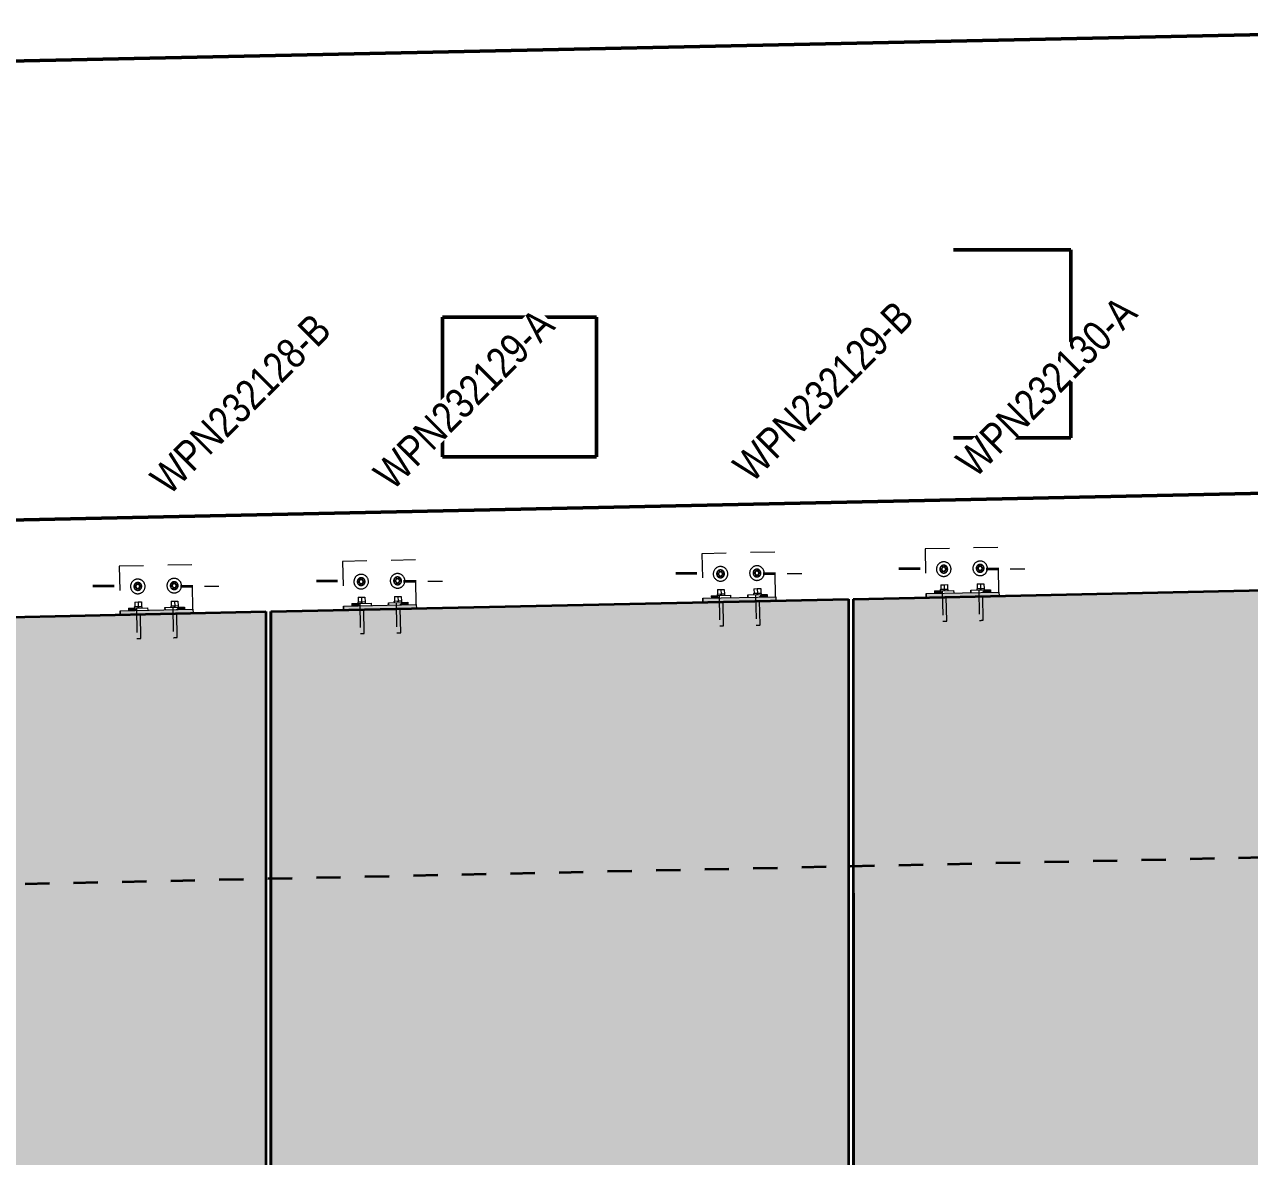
# Model space of a CAD drawing. Header units: metres. Extents: x -1146 to -1084, y 3 to 546.
# Drawn here: x -1096.64 to -1091.6, y 17.21 to 21.88 of the extents above; entities that cross this region are included whole.
import ezdxf

# ---------------------------------------------------------------- set-up
doc = ezdxf.new("R2010")
doc.units = ezdxf.units.M
doc.linetypes.add('JacobsDash', pattern=[0.0045, 0.003, -0.0015])
for name, color, linetype, lineweight in [('A-DETL', 7, 'Continuous', 13), ('A-GENM', 7, 'Continuous', 35), ('S-BEAM', 7, 'Continuous', 50), ('S-FNDN', 7, 'Continuous', 50), ('S-FNDN-HDLN', 7, 'JacobsDash', 18), ('S-FNDN-IDEN', 7, 'Continuous', 18), ('S-FSTN', 7, 'Continuous', 18)]:
    doc.layers.add(name, color=color, linetype=linetype, lineweight=lineweight)
doc.styles.add('Arial Narrow', font='ARIALN.TTF', dxfattribs={"height": 0.125})

# ---------------------------------------------------------------- blocks, each defined once
blk = doc.blocks.new('BR08_20_GEN_WPC_PrecastPanel_Wall__4point - BR08_20_GEN_WPC_PrecastPanel_Wall__4point-8403112-DRG-2873193 - ELEVATION - FASCIA PANEL AT ABUTMENT B')
at = {"layer": 'A-GENM', "true_color": 0xc0c0c0}
h = blk.add_hatch(color=9, dxfattribs=at)
h.paths.add_polyline_path([(-1126.2122, 19.5105), (-1126.212, 19.5105), (-1125.9881, 19.5153)])
h.paths.add_polyline_path([(-1124.4319, 19.5486), (-1124.4319, 19.5486), (-1124.3754, 19.5498)])
for points in [[(-1126.212, 14.7082), (-1123.8321, 14.7119), (-1123.832, 19.5615), (-1126.212, 19.5105), (-1126.212, 18.0756)], [(-1126.2121, 14.7082), (-1126.212, 14.7082), (-1126.2121, 18.0756)]]:
    blk.add_hatch(color=9, dxfattribs=at).paths.add_polyline_path(points)
at = {"layer": 'A-GENM'}
for p, q in [((-1126.212, 19.5105), (-1123.832, 19.5615)), ((-1123.832, 19.5615), (-1123.8321, 14.7119)), ((-1126.2122, 19.5105), (-1126.212, 19.5105)), ((-1126.2122, 19.5105), (-1126.2121, 14.7082)), ((-1126.212, 14.7082), (-1126.212, 19.5105)), ((-1126.2121, 14.7082), (-1126.212, 14.7082)), ((-1123.8321, 14.7119), (-1126.212, 14.7082))]:
    blk.add_line(p, q, dxfattribs=at)
blk = doc.blocks.new('BR08_20_GEN_WPC_PrecastPanel_Wall__4point - BR08_20_GEN_WPC_PrecastPanel_Wall__4point-8403138-DRG-2873193 - ELEVATION - FASCIA PANEL AT ABUTMENT B')
at = {"layer": 'A-GENM', "true_color": 0xc0c0c0}
for points in [[(-1126.2322, 14.7102), (-1126.2316, 19.5104), (-1128.6117, 19.4588), (-1128.6121, 14.7133)], [(-1128.6123, 14.7133), (-1128.6121, 14.7133), (-1128.612, 18.0756)]]:
    blk.add_hatch(color=9, dxfattribs=at).paths.add_polyline_path(points)
h = blk.add_hatch(color=9, dxfattribs=at)
h.paths.add_polyline_path([(-1128.6118, 19.4588), (-1128.6117, 19.4588), (-1128.4796, 19.4617)])
h.paths.add_polyline_path([(-1126.8315, 19.4974), (-1126.8315, 19.4974), (-1126.7793, 19.4985)])
at = {"layer": 'A-GENM'}
for p, q in [((-1128.6117, 19.4588), (-1126.2316, 19.5104)), ((-1126.2316, 19.5104), (-1126.2322, 14.7102)), ((-1128.6118, 19.4588), (-1128.6123, 14.7133)), ((-1128.6121, 14.7133), (-1128.6117, 19.4588)), ((-1128.6118, 19.4588), (-1128.6117, 19.4588)), ((-1128.6123, 14.7133), (-1128.6121, 14.7133)), ((-1126.2322, 14.7102), (-1128.6121, 14.7133))]:
    blk.add_line(p, q, dxfattribs=at)
blk = doc.blocks.new('BR08_20_GEN_WPC_PrecastPanel_Wall__4point - BR08_20_GEN_WPC_PrecastPanel_Wall__4point-8403113-DRG-2873193 - ELEVATION - FASCIA PANEL AT ABUTMENT B')
at = {"layer": 'A-GENM', "true_color": 0xc0c0c0}
h = blk.add_hatch(color=9, dxfattribs=at)
h.paths.add_polyline_path([(-1131.0121, 19.4074), (-1131.0119, 19.4074), (-1130.8249, 19.4114)])
h.paths.add_polyline_path([(-1129.2318, 19.4456), (-1129.2318, 19.4456), (-1129.1832, 19.4466)])
for points in [[(-1128.632, 14.7133), (-1128.632, 19.4585), (-1131.0119, 19.4074), (-1131.0119, 14.7238)], [(-1131.0121, 14.7238), (-1131.0119, 14.7238), (-1131.0121, 18.0756)]]:
    blk.add_hatch(color=9, dxfattribs=at).paths.add_polyline_path(points)
at = {"layer": 'A-GENM'}
for p, q in [((-1131.0119, 19.4074), (-1128.632, 19.4585)), ((-1128.632, 19.4585), (-1128.632, 14.7133)), ((-1131.0121, 19.4074), (-1131.0119, 19.4074)), ((-1131.0121, 19.4074), (-1131.0121, 14.7238)), ((-1131.0119, 14.7238), (-1131.0119, 19.4074)), ((-1131.0121, 14.7238), (-1131.0119, 14.7238)), ((-1128.632, 14.7133), (-1131.0119, 14.7238))]:
    blk.add_line(p, q, dxfattribs=at)
blk = doc.blocks.new('20_BR04_Wall_Panel_Bracket_Connection - 20_BR04_Wall_Panel_Bracket_Connection-V33-DRG-2873193 - ELEVATION - FASCIA PANEL AT ABUTMENT B')
at = {"layer": 'S-FSTN', "linetype": 'JacobsDash', "lineweight": 9, "true_color": 0xc0c0c0}
for points in [[(-1125.9121, 19.5169), (-1125.6121, 19.5233), (-1125.6125, 19.5393), (-1125.9124, 19.5329)], [(-1125.8774, 19.5336), (-1125.8401, 19.5344), (-1125.8448, 19.5375), (-1125.8504, 19.5421), (-1125.8519, 19.5442), (-1125.8777, 19.5436), (-1125.8776, 19.5393)], [(-1125.6845, 19.5378), (-1125.6475, 19.5386), (-1125.6477, 19.5486), (-1125.6734, 19.548), (-1125.6779, 19.5432), (-1125.6827, 19.5393)]]:
    blk.add_hatch(color=9, dxfattribs=at).paths.add_polyline_path(points)
at = {"layer": 'S-FSTN', "linetype": 'JacobsDash', "lineweight": 9}
for p, q in [((-1125.9165, 19.7168), (-1125.9166, 19.7168)), ((-1125.6166, 19.7233), (-1125.9165, 19.7168)), ((-1125.9165, 19.7168), (-1125.9126, 19.5329)), ((-1125.6127, 19.5393), (-1125.6166, 19.7233)), ((-1125.8398, 19.6416), (-1125.84, 19.6416)), ((-1125.8398, 19.6636), (-1125.8398, 19.6636)), ((-1125.6898, 19.6448), (-1125.69, 19.6448)), ((-1125.69, 19.6288), (-1125.6898, 19.6288)), ((-1125.6899, 19.6668), (-1125.6899, 19.6668)), ((-1125.8399, 19.6256), (-1125.8397, 19.6256)), ((-1125.8396, 19.6036), (-1125.8396, 19.6036)), ((-1125.6897, 19.6068), (-1125.6896, 19.6068)), ((-1125.9126, 19.5329), (-1125.9125, 19.5329)), ((-1125.9126, 19.5329), (-1125.9123, 19.5169)), ((-1125.9124, 19.5329), (-1125.9126, 19.5329)), ((-1125.8777, 19.5436), (-1125.8775, 19.5336)), ((-1125.8518, 19.5442), (-1125.7977, 19.5453)), ((-1125.7975, 19.5354), (-1125.7977, 19.5453)), ((-1125.7278, 19.5468), (-1125.7276, 19.5369)), ((-1125.7277, 19.5468), (-1125.6735, 19.548)), ((-1125.7275, 19.5369), (-1125.7277, 19.5468))]:
    blk.add_line(p, q, dxfattribs=at)
at = {"layer": 'S-FSTN', "lineweight": 9}
for p, q in [((-1125.9124, 19.5329), (-1125.6125, 19.5393)), ((-1125.9121, 19.5169), (-1125.9124, 19.5329)), ((-1125.8777, 19.5436), (-1125.8519, 19.5442)), ((-1125.8777, 19.5436), (-1125.8774, 19.5336)), ((-1125.6734, 19.548), (-1125.6477, 19.5486)), ((-1125.6477, 19.5486), (-1125.6475, 19.5386)), ((-1125.6125, 19.5393), (-1125.6121, 19.5233))]:
    blk.add_line(p, q, dxfattribs=at)
at = {"layer": 'S-FSTN', "linetype": 'JacobsDash', "lineweight": 9}
for centre, major_axis, start_param, end_param in [((-1125.8397, 19.6336), (0, 0.03), 0.021418, 3.163011), ((-1125.8397, 19.6336), (0, 0.009), 0.021418, 3.163011), ((-1125.8399, 19.6336), (0, 0.008), 0.266023, 2.908997), ((-1125.8398, 19.6336), (0, 0.008), 0.021418, 3.163011), ((-1125.8397, 19.6336), (0, 0.03), 3.163034, 6.304627), ((-1125.8397, 19.6336), (0, 0.009), 3.163011, 6.304604), ((-1125.8398, 19.6336), (0, 0.008), 3.163011, 6.304604), ((-1125.8399, 19.6336), (0, 0.008), 5.822057, 6.028567), ((-1125.8399, 19.6336), (0, 0.008), 3.811133, 4.085686), ((-1125.8399, 19.6336), (0, 0.008), 4.899382, 5.091831), ((-1125.8399, 19.6336), (0, 0.008), 4.377697, 4.566319), ((-1125.6898, 19.6368), (0, 0.03), 0.021418, 3.163011), ((-1125.6898, 19.6368), (0, 0.009), 0.021418, 3.163011), ((-1125.69, 19.6368), (0, 0.008), 0.266023, 2.908997), ((-1125.6898, 19.6368), (0, 0.008), 0.021418, 3.163011), ((-1125.6898, 19.6368), (0, 0.03), 3.163011, 6.304604), ((-1125.6898, 19.6368), (0, 0.009), 3.163011, 6.304604), ((-1125.6898, 19.6368), (0, 0.008), 3.163054, 6.304647), ((-1125.69, 19.6368), (0, 0.008), 5.822057, 6.028567), ((-1125.69, 19.6368), (0, 0.008), 3.435642, 3.638418), ((-1125.69, 19.6368), (0, 0.008), 5.376702, 5.661709), ((-1125.69, 19.6368), (0, 0.008), 4.099565, 4.320852), ((-1125.69, 19.6368), (0, 0.008), 4.644414, 4.823201), ((-1125.8399, 19.6336), (0, 0.008), 3.435642, 3.638418)]:
    blk.add_ellipse(centre, major_axis=major_axis, ratio=0.999999, start_param=start_param, end_param=end_param, dxfattribs=at)
blk = doc.blocks.new('Anchor Bolt -HAB - HAB H16 x 165-V34-DRG-2873193 - ELEVATION - FASCIA PANEL AT ABUTMENT B')
at = {"layer": 'S-FSTN', "linetype": 'JacobsDash', "lineweight": 9}
for p, q in [((-1125.704, 19.5524), (-1125.7039, 19.5474)), ((-1125.7023, 19.5724), (-1125.6883, 19.5727)), ((-1125.7023, 19.5724), (-1125.7018, 19.5524)), ((-1125.6878, 19.5527), (-1125.7018, 19.5524)), ((-1125.6957, 19.5475), (-1125.6931, 19.4224)), ((-1125.6883, 19.5727), (-1125.6743, 19.573)), ((-1125.6883, 19.5727), (-1125.6878, 19.5527)), ((-1125.6739, 19.553), (-1125.6878, 19.5527)), ((-1125.6771, 19.4228), (-1125.6797, 19.5479)), ((-1125.6743, 19.573), (-1125.6739, 19.553)), ((-1125.6716, 19.5481), (-1125.6717, 19.553))]:
    blk.add_line(p, q, dxfattribs=at)
for centre, major_axis, start_param, end_param in [((-1125.6879, 19.5527), (0.0162, 0.0003), 3.142613, 3.666212), ((-1125.6879, 19.5527), (0.0162, 0.0003), 4.50397, 4.71341), ((-1125.6879, 19.5527), (0.0162, 0.0003), 4.71341, 4.922849), ((-1125.6879, 19.5527), (0.0162, 0.0003), 5.760607, 6.283185), ((-1125.6851, 19.4226), (0.008, 0.00017), 3.142613, 6.283185)]:
    blk.add_ellipse(centre, major_axis=major_axis, ratio=0.000022, start_param=start_param, end_param=end_param, dxfattribs=at)
blk = doc.blocks.new('Anchor Bolt -HAB - HAB H16 x 85-V35-DRG-2873193 - ELEVATION - FASCIA PANEL AT ABUTMENT B')
at = {"layer": 'S-FSTN', "linetype": 'JacobsDash', "lineweight": 9}
for p, q in [((-1125.6901, 19.653), (-1125.7039, 19.6446)), ((-1125.7039, 19.6446), (-1125.7035, 19.6284)), ((-1125.6759, 19.6452), (-1125.6901, 19.653)), ((-1125.6898, 19.653), (-1125.6898, 19.653)), ((-1125.6894, 19.6207), (-1125.6756, 19.629)), ((-1125.6756, 19.629), (-1125.6759, 19.6452)), ((-1125.7035, 19.6284), (-1125.6894, 19.6207)), ((-1125.6897, 19.6207), (-1125.6897, 19.6207))]:
    blk.add_line(p, q, dxfattribs=at)
for start_param, end_param in [(1.068616, 1.592215), (1.592215, 2.115814), (0.027367, 1.068616), (0.790874, 0.806817), (0.525278, 0.545017), (0.283218, 0.297734), (5.266462, 6.29719), (3.172194, 4.201038), (6.030616, 6.042804), (5.781005, 5.798372), (5.519206, 5.529726), (4.733807, 5.246047), (4.221568, 4.733807), (2.115814, 3.158055), (2.377613, 2.393412), (2.639412, 2.659067), (2.88682, 2.901212), (3.424811, 3.436763), (3.669355, 3.68661), (3.938038, 3.948409)]:
    blk.add_ellipse((-1125.6898, 19.6368), major_axis=(0, 0.0162), ratio=0.999999, start_param=start_param, end_param=end_param, dxfattribs=at)
blk = doc.blocks.new('Anchor Bolt -HAB - HAB H16 x 85-V36-DRG-2873193 - ELEVATION - FASCIA PANEL AT ABUTMENT B')
at = {"layer": 'S-FSTN', "linetype": 'JacobsDash', "lineweight": 9}
for p, q in [((-1125.84, 19.6498), (-1125.8539, 19.6414)), ((-1125.8539, 19.6414), (-1125.8535, 19.6252)), ((-1125.8259, 19.642), (-1125.84, 19.6498)), ((-1125.8398, 19.6498), (-1125.8398, 19.6498)), ((-1125.8255, 19.6258), (-1125.8259, 19.642)), ((-1125.8535, 19.6252), (-1125.8394, 19.6175)), ((-1125.8397, 19.6175), (-1125.8397, 19.6175)), ((-1125.8394, 19.6175), (-1125.8255, 19.6258))]:
    blk.add_line(p, q, dxfattribs=at)
for start_param, end_param in [(1.073352, 1.592215), (1.592215, 2.111077), (0.027374, 1.068616), (0.790877, 0.806817), (0.525219, 0.545017), (0.283218, 0.297891), (5.266465, 6.297201), (6.030784, 6.042804), (5.781005, 5.798316), (5.519206, 5.529737), (4.733837, 5.24716), (4.22049, 4.733807), (2.115814, 3.158052), (2.377613, 2.393403), (2.639412, 2.659098), (2.88677, 2.901212), (3.172189, 4.201036), (3.424811, 3.436708), (3.669383, 3.68661), (3.938023, 3.948409)]:
    blk.add_ellipse((-1125.8397, 19.6336), major_axis=(0, 0.0162), ratio=0.999999, start_param=start_param, end_param=end_param, dxfattribs=at)
blk = doc.blocks.new('20_BR04_Wall_Panel_Bracket_Connection - 20_BR04_Wall_Panel_Bracket_Connection-V7-DRG-2873193 - ELEVATION - FASCIA PANEL AT ABUTMENT B')
at = {"layer": 'S-FSTN', "linetype": 'JacobsDash', "lineweight": 9, "true_color": 0xc0c0c0}
for points in [[(-1128.3117, 19.4653), (-1128.0118, 19.4718), (-1128.0122, 19.4878), (-1128.3121, 19.4813)], [(-1128.2771, 19.4821), (-1128.2403, 19.4829), (-1128.2451, 19.4862), (-1128.2504, 19.4906), (-1128.2518, 19.4926), (-1128.2773, 19.4921), (-1128.2772, 19.4878)], [(-1128.0838, 19.4863), (-1128.0472, 19.4871), (-1128.0474, 19.4971), (-1128.0728, 19.4965), (-1128.0776, 19.4913), (-1128.0819, 19.4878)]]:
    blk.add_hatch(color=9, dxfattribs=at).paths.add_polyline_path(points)
at = {"layer": 'S-FSTN', "linetype": 'JacobsDash', "lineweight": 9}
for p, q in [((-1128.0163, 19.6718), (-1128.3163, 19.6653)), ((-1128.3163, 19.6653), (-1128.3123, 19.4813)), ((-1128.3163, 19.6653), (-1128.3163, 19.6653)), ((-1128.0123, 19.4878), (-1128.0163, 19.6718)), ((-1128.2395, 19.5901), (-1128.2397, 19.5901)), ((-1128.2395, 19.6121), (-1128.2396, 19.6121)), ((-1128.0895, 19.5933), (-1128.0897, 19.5933)), ((-1128.0896, 19.6153), (-1128.0896, 19.6153)), ((-1128.2396, 19.5741), (-1128.2394, 19.5741)), ((-1128.2393, 19.5521), (-1128.2393, 19.5521)), ((-1128.0897, 19.5773), (-1128.0895, 19.5773)), ((-1128.0893, 19.5553), (-1128.0893, 19.5553)), ((-1128.3123, 19.4813), (-1128.3121, 19.4813)), ((-1128.3123, 19.4813), (-1128.3119, 19.4653)), ((-1128.3121, 19.4813), (-1128.3123, 19.4813)), ((-1128.2774, 19.4921), (-1128.2772, 19.4821)), ((-1128.2518, 19.4926), (-1128.1974, 19.4938)), ((-1128.1971, 19.4838), (-1128.1974, 19.4938)), ((-1128.1275, 19.4953), (-1128.1272, 19.4853)), ((-1128.1274, 19.4953), (-1128.0729, 19.4965)), ((-1128.1272, 19.4853), (-1128.1274, 19.4953))]:
    blk.add_line(p, q, dxfattribs=at)
at = {"layer": 'S-FSTN', "lineweight": 9}
for p, q in [((-1128.3121, 19.4813), (-1128.0122, 19.4878)), ((-1128.3117, 19.4653), (-1128.3121, 19.4813)), ((-1128.2773, 19.4921), (-1128.2518, 19.4926)), ((-1128.2773, 19.4921), (-1128.2771, 19.4821)), ((-1128.0728, 19.4965), (-1128.0474, 19.4971)), ((-1128.0474, 19.4971), (-1128.0472, 19.4871)), ((-1128.0122, 19.4878), (-1128.0118, 19.4718))]:
    blk.add_line(p, q, dxfattribs=at)
at = {"layer": 'S-FSTN', "linetype": 'JacobsDash', "lineweight": 9}
for centre, major_axis, start_param, end_param in [((-1128.2394, 19.5821), (0, 0.03), 0.021752, 3.163345), ((-1128.2394, 19.5821), (0, 0.009), 0.021745, 3.163337), ((-1128.2396, 19.5821), (0, 0.008), 0.80705, 2.909223), ((-1128.2395, 19.5821), (0, 0.008), 0.021781, 3.163374), ((-1128.2396, 19.5821), (0, 0.008), 0.26624, 0.75285), ((-1128.2394, 19.5821), (0, 0.03), 3.163345, 6.304937), ((-1128.2394, 19.5821), (0, 0.009), 3.163338, 6.30493), ((-1128.2395, 19.5821), (0, 0.008), 3.163319, 6.304911), ((-1128.2396, 19.5821), (0, 0.008), 5.822261, 6.028779), ((-1128.2396, 19.5821), (0, 0.008), 4.899693, 5.091988), ((-1128.2396, 19.5821), (0, 0.008), 4.378037, 4.566447), ((-1128.0895, 19.5853), (0, 0.03), 0.021752, 3.163345), ((-1128.0895, 19.5853), (0, 0.009), 0.021745, 3.163338), ((-1128.0895, 19.5853), (0, 0.008), 0.021754, 3.163346), ((-1128.0897, 19.5853), (0, 0.008), 0.26624, 2.909223), ((-1128.0895, 19.5853), (0, 0.03), 3.163337, 6.30493), ((-1128.0895, 19.5853), (0, 0.009), 3.163337, 6.30493), ((-1128.0895, 19.5853), (0, 0.008), 3.163319, 6.304912), ((-1128.0897, 19.5853), (0, 0.008), 5.822261, 6.028779), ((-1128.0897, 19.5853), (0, 0.008), 3.435841, 3.638573), ((-1128.0897, 19.5853), (0, 0.008), 5.376963, 5.661915), ((-1128.0897, 19.5853), (0, 0.008), 4.09991, 4.320975), ((-1128.0897, 19.5853), (0, 0.008), 4.644855, 4.823451), ((-1128.2396, 19.5821), (0, 0.008), 3.435841, 3.638573), ((-1128.2396, 19.5821), (0, 0.008), 3.811474, 4.085812)]:
    blk.add_ellipse(centre, major_axis=major_axis, ratio=0.999999, start_param=start_param, end_param=end_param, dxfattribs=at)
blk = doc.blocks.new('20_BR04_Wall_Panel_Bracket_Connection - 20_BR04_Wall_Panel_Bracket_Connection-V8-DRG-2873193 - ELEVATION - FASCIA PANEL AT ABUTMENT B')
at = {"layer": 'S-FSTN', "linetype": 'JacobsDash', "lineweight": 9, "true_color": 0xc0c0c0}
for points in [[(-1126.6036, 19.5183), (-1126.5669, 19.5191), (-1126.5671, 19.5291), (-1126.5926, 19.5286), (-1126.5974, 19.5234), (-1126.6034, 19.5185)], [(-1126.8315, 19.4974), (-1126.5315, 19.5039), (-1126.5319, 19.5199), (-1126.8318, 19.5134), (-1126.8318, 19.5104)], [(-1126.7969, 19.5141), (-1126.7606, 19.5153), (-1126.7642, 19.5178), (-1126.7702, 19.5227), (-1126.7716, 19.5247), (-1126.7971, 19.5241), (-1126.7969, 19.5153)]]:
    blk.add_hatch(color=9, dxfattribs=at).paths.add_polyline_path(points)
at = {"layer": 'S-FSTN', "linetype": 'JacobsDash', "lineweight": 9}
for p, q in [((-1126.5361, 19.7038), (-1126.836, 19.6973)), ((-1126.836, 19.6973), (-1126.832, 19.5134)), ((-1126.836, 19.6973), (-1126.836, 19.6973)), ((-1126.5321, 19.5199), (-1126.5361, 19.7038)), ((-1126.7593, 19.6441), (-1126.7593, 19.6441)), ((-1126.6093, 19.6474), (-1126.6093, 19.6474)), ((-1126.7592, 19.6221), (-1126.7594, 19.6221)), ((-1126.7594, 19.6061), (-1126.7592, 19.6061)), ((-1126.7591, 19.5841), (-1126.759, 19.5841)), ((-1126.6093, 19.6254), (-1126.6095, 19.6254)), ((-1126.6094, 19.6094), (-1126.6092, 19.6094)), ((-1126.6091, 19.5874), (-1126.6091, 19.5874)), ((-1126.6471, 19.5274), (-1126.5926, 19.5286)), ((-1126.832, 19.5134), (-1126.8319, 19.5134)), ((-1126.832, 19.5134), (-1126.8317, 19.4974)), ((-1126.8318, 19.5134), (-1126.832, 19.5134)), ((-1126.7972, 19.5241), (-1126.7969, 19.5141)), ((-1126.7716, 19.5247), (-1126.7171, 19.5259)), ((-1126.7169, 19.5159), (-1126.7171, 19.5259)), ((-1126.6472, 19.5274), (-1126.647, 19.5174)), ((-1126.6469, 19.5174), (-1126.6471, 19.5274))]:
    blk.add_line(p, q, dxfattribs=at)
at = {"layer": 'S-FSTN', "lineweight": 9}
for p, q in [((-1126.5926, 19.5286), (-1126.5671, 19.5291)), ((-1126.5671, 19.5291), (-1126.5669, 19.5191)), ((-1126.8318, 19.5134), (-1126.5319, 19.5199)), ((-1126.8315, 19.4974), (-1126.8318, 19.5134)), ((-1126.7971, 19.5241), (-1126.7716, 19.5247)), ((-1126.7971, 19.5241), (-1126.7969, 19.5141)), ((-1126.5319, 19.5199), (-1126.5315, 19.5039))]:
    blk.add_line(p, q, dxfattribs=at)
at = {"layer": 'S-FSTN', "linetype": 'JacobsDash', "lineweight": 9}
for centre, major_axis, start_param, end_param in [((-1126.7592, 19.6141), (0, 0.03), 0.021752, 3.163344), ((-1126.7592, 19.6141), (0, 0.03), 3.163337, 6.30493), ((-1126.6092, 19.6174), (0, 0.03), 0.021752, 3.163345), ((-1126.6092, 19.6174), (0, 0.03), 3.163344, 6.304937), ((-1126.7592, 19.6141), (0, 0.009), 0.021744, 3.163337), ((-1126.7594, 19.6141), (0, 0.008), 0.26624, 2.909223), ((-1126.7592, 19.6141), (0, 0.008), 0.021754, 3.163347), ((-1126.7592, 19.6141), (0, 0.009), 3.163338, 6.30493), ((-1126.7592, 19.6141), (0, 0.008), 3.163346, 6.304939), ((-1126.7594, 19.6141), (0, 0.008), 5.822261, 6.028779), ((-1126.7594, 19.6141), (0, 0.008), 3.435841, 3.638573), ((-1126.7594, 19.6141), (0, 0.008), 3.811474, 4.085812), ((-1126.7594, 19.6141), (0, 0.008), 4.899693, 5.091988), ((-1126.7594, 19.6141), (0, 0.008), 4.378037, 4.566447), ((-1126.6092, 19.6174), (0, 0.009), 0.02177, 3.163362), ((-1126.6094, 19.6174), (0, 0.008), 0.26624, 2.909223), ((-1126.6092, 19.6174), (0, 0.008), 0.021754, 3.163347), ((-1126.6092, 19.6174), (0, 0.009), 3.163337, 6.30493), ((-1126.6092, 19.6174), (0, 0.008), 3.163346, 6.304938), ((-1126.6094, 19.6174), (0, 0.008), 5.822261, 6.028779), ((-1126.6094, 19.6174), (0, 0.008), 3.435841, 3.638573), ((-1126.6094, 19.6174), (0, 0.008), 5.418669, 5.661915), ((-1126.6094, 19.6174), (0, 0.008), 4.09991, 4.320975), ((-1126.6094, 19.6174), (0, 0.008), 4.644853, 4.823449)]:
    blk.add_ellipse(centre, major_axis=major_axis, ratio=0.999999, start_param=start_param, end_param=end_param, dxfattribs=at)
blk = doc.blocks.new('Anchor Bolt -HAB - HAB H16 x 165-V37-DRG-2873193 - ELEVATION - FASCIA PANEL AT ABUTMENT B')
at = {"layer": 'S-FSTN', "linetype": 'JacobsDash', "lineweight": 9}
for p, q in [((-1128.1037, 19.5009), (-1128.1036, 19.4959)), ((-1128.1019, 19.5209), (-1128.0879, 19.5212)), ((-1128.1019, 19.5209), (-1128.1015, 19.5009)), ((-1128.0875, 19.5012), (-1128.1015, 19.5009)), ((-1128.0954, 19.496), (-1128.0927, 19.3709)), ((-1128.0879, 19.5212), (-1128.074, 19.5215)), ((-1128.0879, 19.5212), (-1128.0875, 19.5012)), ((-1128.0735, 19.5015), (-1128.0875, 19.5012)), ((-1128.0767, 19.3713), (-1128.0794, 19.4964)), ((-1128.074, 19.5215), (-1128.0735, 19.5015)), ((-1128.0713, 19.4966), (-1128.0714, 19.5016))]:
    blk.add_line(p, q, dxfattribs=at)
for centre, major_axis, start_param, end_param in [((-1128.0875, 19.5012), (0.0162, 0.0003), 3.142614, 3.666213), ((-1128.0875, 19.5012), (0.0162, 0.0003), 4.503971, 4.71341), ((-1128.0875, 19.5012), (0.0162, 0.0003), 4.71341, 4.92285), ((-1128.0875, 19.5012), (0.0162, 0.0003), 5.760608, 6.283186), ((-1128.0847, 19.3711), (0.008, 0.00017), 3.142614, 6.283186)]:
    blk.add_ellipse(centre, major_axis=major_axis, ratio=0.000022, start_param=start_param, end_param=end_param, dxfattribs=at)
blk = doc.blocks.new('Anchor Bolt -HAB - HAB H16 x 85-V38-DRG-2873193 - ELEVATION - FASCIA PANEL AT ABUTMENT B')
at = {"layer": 'S-FSTN', "linetype": 'JacobsDash', "lineweight": 9}
for p, q in [((-1128.0898, 19.6015), (-1128.1036, 19.5931)), ((-1128.1036, 19.5931), (-1128.1032, 19.5769)), ((-1128.0756, 19.5937), (-1128.0898, 19.6015)), ((-1128.0895, 19.6015), (-1128.0895, 19.6015)), ((-1128.0753, 19.5775), (-1128.0756, 19.5937)), ((-1128.1032, 19.5769), (-1128.0891, 19.5692)), ((-1128.0894, 19.5692), (-1128.0894, 19.5692)), ((-1128.0891, 19.5692), (-1128.0753, 19.5775))]:
    blk.add_line(p, q, dxfattribs=at)
for start_param, end_param in [(1.06885, 1.592449), (1.592546, 2.116145), (0.02769, 1.06894), (0.791105, 0.80705), (0.525511, 0.545251), (0.283452, 0.29797), (5.266695, 6.297423), (6.03085, 6.043038), (5.781239, 5.798606), (5.519439, 5.529959), (4.734139, 5.246377), (4.221804, 4.734041), (2.116047, 3.158289), (2.377847, 2.393646), (2.639646, 2.659301), (2.887054, 2.901446), (3.172523, 4.201365), (3.425044, 3.436995), (3.66959, 3.686844), (3.938274, 3.948643)]:
    blk.add_ellipse((-1128.0895, 19.5853), major_axis=(0, 0.0162), ratio=0.999999, start_param=start_param, end_param=end_param, dxfattribs=at)
blk = doc.blocks.new('Anchor Bolt -HAB - HAB H16 x 85-V39-DRG-2873193 - ELEVATION - FASCIA PANEL AT ABUTMENT B')
at = {"layer": 'S-FSTN', "linetype": 'JacobsDash', "lineweight": 9}
for p, q in [((-1128.2397, 19.5982), (-1128.2536, 19.5898)), ((-1128.2536, 19.5898), (-1128.2532, 19.5737)), ((-1128.2256, 19.5904), (-1128.2397, 19.5982)), ((-1128.2395, 19.5982), (-1128.2395, 19.5982)), ((-1128.2252, 19.5743), (-1128.2256, 19.5904)), ((-1128.2532, 19.5737), (-1128.239, 19.5659)), ((-1128.2394, 19.5659), (-1128.2394, 19.5659)), ((-1128.239, 19.5659), (-1128.2252, 19.5743))]:
    blk.add_line(p, q, dxfattribs=at)
for start_param, end_param in [(1.073584, 1.592449), (1.59256, 2.111425), (0.027693, 1.068937), (0.791108, 0.80705), (0.525451, 0.545251), (0.283452, 0.298127), (5.266698, 6.297435), (6.031017, 6.043038), (5.781239, 5.79855), (5.519439, 5.52997), (4.734125, 5.247447), (4.220726, 4.734041), (2.116047, 3.158285), (2.377847, 2.393638), (2.639646, 2.659331), (2.887005, 2.901446), (3.172528, 4.201371), (3.425044, 3.43694), (3.669618, 3.686844), (3.938259, 3.948643)]:
    blk.add_ellipse((-1128.2394, 19.5821), major_axis=(0, 0.0162), ratio=0.999999, start_param=start_param, end_param=end_param, dxfattribs=at)
blk = doc.blocks.new('20_BR04_Wall_Panel_Bracket_Connection - 20_BR04_Wall_Panel_Bracket_Connection-V10-DRG-2873193 - ELEVATION - FASCIA PANEL AT ABUTMENT B')
at = {"layer": 'S-FSTN', "linetype": 'JacobsDash', "lineweight": 9, "true_color": 0xc0c0c0}
for points in [[(-1129.0043, 19.4665), (-1128.9673, 19.4673), (-1128.9675, 19.4773), (-1128.9932, 19.4767), (-1128.9977, 19.4719), (-1129.0024, 19.468)], [(-1129.2318, 19.4456), (-1128.9319, 19.452), (-1128.9323, 19.468), (-1129.2322, 19.4616), (-1129.2321, 19.4585)], [(-1129.1972, 19.4623), (-1129.1599, 19.4631), (-1129.1646, 19.4662), (-1129.1702, 19.4708), (-1129.1716, 19.4729), (-1129.1974, 19.4723), (-1129.1973, 19.468)]]:
    blk.add_hatch(color=9, dxfattribs=at).paths.add_polyline_path(points)
at = {"layer": 'S-FSTN', "linetype": 'JacobsDash', "lineweight": 9}
for p, q in [((-1128.9364, 19.652), (-1129.2363, 19.6455)), ((-1129.2363, 19.6455), (-1129.2324, 19.4616)), ((-1129.2363, 19.6455), (-1129.2363, 19.6455)), ((-1128.9324, 19.468), (-1128.9364, 19.652)), ((-1129.1596, 19.5923), (-1129.1596, 19.5923)), ((-1129.0097, 19.5955), (-1129.0097, 19.5955)), ((-1129.1596, 19.5703), (-1129.1598, 19.5703)), ((-1129.1597, 19.5543), (-1129.1595, 19.5543)), ((-1129.1594, 19.5323), (-1129.1594, 19.5323)), ((-1129.0096, 19.5735), (-1129.0098, 19.5735)), ((-1129.0097, 19.5575), (-1129.0096, 19.5575)), ((-1129.0094, 19.5355), (-1129.0094, 19.5355)), ((-1129.2324, 19.4616), (-1129.2322, 19.4616)), ((-1129.2324, 19.4616), (-1129.232, 19.4456)), ((-1129.2322, 19.4616), (-1129.2324, 19.4616)), ((-1129.1975, 19.4723), (-1129.1973, 19.4623)), ((-1129.1716, 19.4729), (-1129.1175, 19.4741)), ((-1129.1172, 19.4641), (-1129.1175, 19.4741)), ((-1129.0476, 19.4756), (-1129.0473, 19.4656)), ((-1129.0475, 19.4756), (-1128.9933, 19.4767)), ((-1129.0473, 19.4656), (-1129.0475, 19.4756))]:
    blk.add_line(p, q, dxfattribs=at)
at = {"layer": 'S-FSTN', "lineweight": 9}
for p, q in [((-1128.9932, 19.4767), (-1128.9675, 19.4773)), ((-1128.9675, 19.4773), (-1128.9673, 19.4673)), ((-1129.2322, 19.4616), (-1128.9323, 19.468)), ((-1129.2318, 19.4456), (-1129.2322, 19.4616)), ((-1129.1974, 19.4723), (-1129.1716, 19.4729)), ((-1129.1974, 19.4723), (-1129.1972, 19.4623)), ((-1128.9323, 19.468), (-1128.9319, 19.452))]:
    blk.add_line(p, q, dxfattribs=at)
at = {"layer": 'S-FSTN', "linetype": 'JacobsDash', "lineweight": 9}
for centre, major_axis, start_param, end_param in [((-1129.1595, 19.5623), (0, 0.03), 0.02147, 3.163063), ((-1129.1595, 19.5623), (0, 0.03), 3.163063, 6.304656), ((-1129.0095, 19.5655), (0, 0.03), 0.02147, 3.163063), ((-1129.0095, 19.5655), (0, 0.03), 3.163063, 6.304656), ((-1129.1595, 19.5623), (0, 0.009), 0.02147, 3.163063), ((-1129.1597, 19.5623), (0, 0.008), 0.266075, 2.909045), ((-1129.1596, 19.5623), (0, 0.008), 0.02147, 3.163063), ((-1129.1595, 19.5623), (0, 0.009), 3.163063, 6.304656), ((-1129.1596, 19.5623), (0, 0.008), 3.16309, 6.304683), ((-1129.1597, 19.5623), (0, 0.008), 5.8221, 6.028614), ((-1129.1597, 19.5623), (0, 0.008), 3.435689, 3.638461), ((-1129.1597, 19.5623), (0, 0.008), 3.811191, 4.085731), ((-1129.1597, 19.5623), (0, 0.008), 4.899432, 5.091886), ((-1129.1597, 19.5623), (0, 0.008), 4.377751, 4.566369), ((-1129.0095, 19.5655), (0, 0.009), 0.02147, 3.163063), ((-1129.0096, 19.5655), (0, 0.008), 0.021498, 3.163091), ((-1129.0098, 19.5655), (0, 0.008), 0.266075, 2.909045), ((-1129.0096, 19.5655), (0, 0.008), 3.163063, 6.304656), ((-1129.0095, 19.5655), (0, 0.009), 3.163063, 6.304656), ((-1129.0098, 19.5655), (0, 0.008), 5.8221, 6.028614), ((-1129.0098, 19.5655), (0, 0.008), 3.435689, 3.638461), ((-1129.0098, 19.5655), (0, 0.008), 5.376748, 5.661767), ((-1129.0098, 19.5655), (0, 0.008), 4.099622, 4.320899), ((-1129.0098, 19.5655), (0, 0.008), 4.644466, 4.823253)]:
    blk.add_ellipse(centre, major_axis=major_axis, ratio=0.999999, start_param=start_param, end_param=end_param, dxfattribs=at)
blk = doc.blocks.new('Anchor Bolt -HAB - HAB H16 x 165-V43-DRG-2873193 - ELEVATION - FASCIA PANEL AT ABUTMENT B')
at = {"layer": 'S-FSTN', "linetype": 'JacobsDash', "lineweight": 9}
for p, q in [((-1129.0238, 19.4811), (-1129.0237, 19.4761)), ((-1129.022, 19.5011), (-1129.008, 19.5014)), ((-1129.022, 19.5011), (-1129.0216, 19.4811)), ((-1129.0076, 19.4814), (-1129.0216, 19.4811)), ((-1129.008, 19.5014), (-1128.9941, 19.5017)), ((-1129.008, 19.5014), (-1129.0076, 19.4814)), ((-1128.9936, 19.4817), (-1129.0042, 19.4815)), ((-1128.9941, 19.5017), (-1128.9936, 19.4817)), ((-1128.9914, 19.4768), (-1128.9915, 19.4818)), ((-1129.0155, 19.4762), (-1129.0128, 19.3512)), ((-1128.9968, 19.3515), (-1128.9995, 19.4766))]:
    blk.add_line(p, q, dxfattribs=at)
for centre, major_axis, start_param, end_param in [((-1129.0076, 19.4814), (0.0162, 0.0003), 3.142613, 3.666212), ((-1129.0076, 19.4814), (0.0162, 0.0003), 4.50397, 4.71341), ((-1129.0076, 19.4814), (0.0162, 0.0003), 4.71341, 4.922849), ((-1129.0076, 19.4814), (0.0162, 0.0003), 5.760607, 6.283185), ((-1129.0048, 19.3513), (0.008, 0.00017), 3.142613, 6.283185)]:
    blk.add_ellipse(centre, major_axis=major_axis, ratio=0.000022, start_param=start_param, end_param=end_param, dxfattribs=at)
blk = doc.blocks.new('Anchor Bolt -HAB - HAB H16 x 165-V40-DRG-2873193 - ELEVATION - FASCIA PANEL AT ABUTMENT B')
at = {"layer": 'S-FSTN', "linetype": 'JacobsDash', "lineweight": 9}
for p, q in [((-1130.504, 19.4493), (-1130.5038, 19.4443)), ((-1130.5022, 19.4693), (-1130.4882, 19.4696)), ((-1130.5022, 19.4693), (-1130.5018, 19.4493)), ((-1130.4878, 19.4496), (-1130.5018, 19.4493)), ((-1130.4957, 19.4445), (-1130.493, 19.3194)), ((-1130.4882, 19.4696), (-1130.4742, 19.4699)), ((-1130.4882, 19.4696), (-1130.4878, 19.4496)), ((-1130.4738, 19.4499), (-1130.4878, 19.4496)), ((-1130.477, 19.3197), (-1130.4797, 19.4448)), ((-1130.4742, 19.4699), (-1130.4738, 19.4499)), ((-1130.4715, 19.445), (-1130.4717, 19.45))]:
    blk.add_line(p, q, dxfattribs=at)
for centre, major_axis, start_param, end_param in [((-1130.4878, 19.4496), (0.0162, 0.0003), 3.142613, 3.666212), ((-1130.4878, 19.4496), (0.0162, 0.0003), 4.50397, 4.71341), ((-1130.4878, 19.4496), (0.0162, 0.0003), 4.71341, 4.922849), ((-1130.4878, 19.4496), (0.0162, 0.0003), 5.760607, 6.283185), ((-1130.485, 19.3195), (0.008, 0.00017), 3.142613, 6.283185)]:
    blk.add_ellipse(centre, major_axis=major_axis, ratio=0.000022, start_param=start_param, end_param=end_param, dxfattribs=at)
blk = doc.blocks.new('Anchor Bolt -HAB - HAB H16 x 85-V41-DRG-2873193 - ELEVATION - FASCIA PANEL AT ABUTMENT B')
at = {"layer": 'S-FSTN', "linetype": 'JacobsDash', "lineweight": 9}
for p, q in [((-1130.49, 19.5499), (-1130.5039, 19.5415)), ((-1130.5039, 19.5415), (-1130.5035, 19.5254)), ((-1130.4759, 19.5421), (-1130.49, 19.5499)), ((-1130.4898, 19.5499), (-1130.4898, 19.5499)), ((-1130.4755, 19.526), (-1130.4759, 19.5421)), ((-1130.5035, 19.5254), (-1130.4893, 19.5176)), ((-1130.4897, 19.5176), (-1130.4897, 19.5176)), ((-1130.4893, 19.5176), (-1130.4755, 19.526))]:
    blk.add_line(p, q, dxfattribs=at)
for start_param, end_param in [(1.068668, 1.592267), (1.592267, 2.115865), (0.027419, 1.068668), (0.790926, 0.806868), (0.52533, 0.545069), (0.28327, 0.297786), (5.266513, 6.297242), (6.030668, 6.042856), (5.781057, 5.798424), (5.519257, 5.529778), (4.733859, 5.246099), (4.22162, 4.733859), (2.115865, 3.158107), (2.377665, 2.393463), (2.639464, 2.659119), (2.886872, 2.901264), (3.172245, 4.20109), (3.424862, 3.436815), (3.669407, 3.686662), (3.938089, 3.948461)]:
    blk.add_ellipse((-1130.4897, 19.5338), major_axis=(0, 0.0162), ratio=0.999999, start_param=start_param, end_param=end_param, dxfattribs=at)
blk = doc.blocks.new('Anchor Bolt -HAB - HAB H16 x 85-V44-DRG-2873193 - ELEVATION - FASCIA PANEL AT ABUTMENT B')
at = {"layer": 'S-FSTN', "linetype": 'JacobsDash', "lineweight": 9}
for p, q in [((-1129.1598, 19.5785), (-1129.1736, 19.5701)), ((-1129.1457, 19.5707), (-1129.1598, 19.5785)), ((-1129.1596, 19.5785), (-1129.1596, 19.5785)), ((-1129.1736, 19.5701), (-1129.1733, 19.5539)), ((-1129.1733, 19.5539), (-1129.1591, 19.5462)), ((-1129.1594, 19.5462), (-1129.1594, 19.5462)), ((-1129.1591, 19.5462), (-1129.1453, 19.5545)), ((-1129.1453, 19.5545), (-1129.1457, 19.5707))]:
    blk.add_line(p, q, dxfattribs=at)
for start_param, end_param in [(0.027425, 1.068668), (5.266516, 6.297253), (1.073404, 1.592267), (1.592267, 2.111129), (2.115865, 3.158103), (0.790929, 0.806868), (2.377665, 2.393455), (0.525271, 0.545069), (2.639464, 2.659149), (0.28327, 0.297943), (2.886822, 2.901264), (3.172241, 4.201087), (6.030836, 6.042856), (3.424862, 3.43676), (5.781057, 5.798368), (3.669435, 3.686662), (5.519257, 5.529789), (3.938075, 3.948461), (4.733889, 5.247212), (4.220542, 4.733859)]:
    blk.add_ellipse((-1129.1595, 19.5623), major_axis=(0, 0.0162), ratio=0.999999, start_param=start_param, end_param=end_param, dxfattribs=at)
blk = doc.blocks.new('30_SFD_XSO_GeometryDataPoint_xyz_CS - 30_SFD_XSO_GeometryDataPoint_xyz_CS-V62-DRG-2873193 - ELEVATION - FASCIA PANEL AT ABUTMENT B')
at = {"layer": 'S-FNDN', "lineweight": 35}
for p, q in [((-1135.5371, 19.4287), (-1135.624, 19.4287)), ((-1135.2641, 19.4287), (-1135.214, 19.4287))]:
    blk.add_line(p, q, dxfattribs=at)
at = {"layer": 'S-FNDN-HDLN'}
blk.add_line((-1135.1652, 19.4287), (-1135.105, 19.4287), dxfattribs=at)
blk = doc.blocks.new('30_SFD_XSO_GeometryDataPoint_xyz_CS - 30_SFD_XSO_GeometryDataPoint_xyz_CS-V63-DRG-2873193 - ELEVATION - FASCIA PANEL AT ABUTMENT B')
at = {"layer": 'S-FNDN', "lineweight": 35}
for p, q in [((-1130.7374, 19.532), (-1130.8243, 19.532)), ((-1130.4647, 19.532), (-1130.4142, 19.532))]:
    blk.add_line(p, q, dxfattribs=at)
at = {"layer": 'S-FNDN-HDLN'}
blk.add_line((-1130.3655, 19.532), (-1130.3053, 19.532), dxfattribs=at)
blk = doc.blocks.new('30_SFD_XSO_GeometryDataPoint_xyz_CS - 30_SFD_XSO_GeometryDataPoint_xyz_CS-V17-DRG-2873193 - ELEVATION - FASCIA PANEL AT ABUTMENT B')
at = {"layer": 'S-FNDN', "lineweight": 35}
for p, q in [((-1125.9374, 19.6351), (-1126.0243, 19.6351)), ((-1125.6653, 19.6351), (-1125.6143, 19.6351))]:
    blk.add_line(p, q, dxfattribs=at)
at = {"layer": 'S-FNDN-HDLN'}
blk.add_line((-1125.5655, 19.6351), (-1125.5053, 19.6351), dxfattribs=at)

msp = doc.modelspace()

# ---------------------------------------------------------------- linework, layer by layer
at = {"layer": 'A-DETL', "color": 8, "linetype": 'JacobsDash', "lineweight": 35, "true_color": 0x808080}
msp.add_line((-1102.8374, 18.2038), (-1089.6398, 18.4871), dxfattribs=at)
at = {"layer": 'S-BEAM', "color": 252, "true_color": 0x888888}
for p, q in [((-1102.8374, 21.5945), (-1089.6388, 21.8779)), ((-1092.8139, 20.95), (-1092.3317, 20.95)), ((-1092.3317, 20.95), (-1092.3317, 20.175)), ((-1094.9201, 20.097), (-1094.9201, 20.672)), ((-1094.9201, 20.672), (-1094.2857, 20.672)), ((-1094.2857, 20.672), (-1094.2857, 20.097)), ((-1092.3317, 20.175), (-1092.8139, 20.175)), ((-1094.2857, 20.097), (-1094.9201, 20.097)), ((-1089.6398, 19.9875), (-1102.8374, 19.7041))]:
    msp.add_line(p, q, dxfattribs=at)

# ---------------------------------------------------------------- block references
at = {"layer": 'A-GENM'}
for name in ['BR08_20_GEN_WPC_PrecastPanel_Wall__4point - BR08_20_GEN_WPC_PrecastPanel_Wall__4point-8403112-DRG-2873193 - ELEVATION - FASCIA PANEL AT ABUTMENT B', 'BR08_20_GEN_WPC_PrecastPanel_Wall__4point - BR08_20_GEN_WPC_PrecastPanel_Wall__4point-8403138-DRG-2873193 - ELEVATION - FASCIA PANEL AT ABUTMENT B', 'BR08_20_GEN_WPC_PrecastPanel_Wall__4point - BR08_20_GEN_WPC_PrecastPanel_Wall__4point-8403113-DRG-2873193 - ELEVATION - FASCIA PANEL AT ABUTMENT B']:
    msp.add_blockref(name, (32.985, 0), dxfattribs=at)
at = {"layer": 'S-FNDN-HDLN'}
for name, p in [('30_SFD_XSO_GeometryDataPoint_xyz_CS - 30_SFD_XSO_GeometryDataPoint_xyz_CS-V17-DRG-2873193 - ELEVATION - FASCIA PANEL AT ABUTMENT B', (32.985, 0)), ('30_SFD_XSO_GeometryDataPoint_xyz_CS - 30_SFD_XSO_GeometryDataPoint_xyz_CS-V63-DRG-2873193 - ELEVATION - FASCIA PANEL AT ABUTMENT B', (35.3853, 0.0516)), ('30_SFD_XSO_GeometryDataPoint_xyz_CS - 30_SFD_XSO_GeometryDataPoint_xyz_CS-V62-DRG-2873193 - ELEVATION - FASCIA PANEL AT ABUTMENT B', (41.6652, 0.1869)), ('30_SFD_XSO_GeometryDataPoint_xyz_CS - 30_SFD_XSO_GeometryDataPoint_xyz_CS-V62-DRG-2873193 - ELEVATION - FASCIA PANEL AT ABUTMENT B', (39.2649, 0.1351))]:
    msp.add_blockref(name, p, dxfattribs=at)
at = {"layer": 'S-FSTN', "linetype": 'JacobsDash', "lineweight": 9}
for name, p in [('20_BR04_Wall_Panel_Bracket_Connection - 20_BR04_Wall_Panel_Bracket_Connection-V8-DRG-2873193 - ELEVATION - FASCIA PANEL AT ABUTMENT B', (32.985, 0)), ('20_BR04_Wall_Panel_Bracket_Connection - 20_BR04_Wall_Panel_Bracket_Connection-V33-DRG-2873193 - ELEVATION - FASCIA PANEL AT ABUTMENT B', (32.985, 0)), ('20_BR04_Wall_Panel_Bracket_Connection - 20_BR04_Wall_Panel_Bracket_Connection-V10-DRG-2873193 - ELEVATION - FASCIA PANEL AT ABUTMENT B', (32.985, 0)), ('20_BR04_Wall_Panel_Bracket_Connection - 20_BR04_Wall_Panel_Bracket_Connection-V7-DRG-2873193 - ELEVATION - FASCIA PANEL AT ABUTMENT B', (32.985, 0)), ('Anchor Bolt -HAB - HAB H16 x 85-V39-DRG-2873193 - ELEVATION - FASCIA PANEL AT ABUTMENT B', (34.4653, 0.0321)), ('Anchor Bolt -HAB - HAB H16 x 85-V38-DRG-2873193 - ELEVATION - FASCIA PANEL AT ABUTMENT B', (34.4653, 0.0321)), ('Anchor Bolt -HAB - HAB H16 x 85-V36-DRG-2873193 - ELEVATION - FASCIA PANEL AT ABUTMENT B', (32.985, 0)), ('Anchor Bolt -HAB - HAB H16 x 85-V35-DRG-2873193 - ELEVATION - FASCIA PANEL AT ABUTMENT B', (32.985, 0)), ('Anchor Bolt -HAB - HAB H16 x 85-V44-DRG-2873193 - ELEVATION - FASCIA PANEL AT ABUTMENT B', (32.985, 0)), ('Anchor Bolt -HAB - HAB H16 x 85-V41-DRG-2873193 - ELEVATION - FASCIA PANEL AT ABUTMENT B', (34.4652, 0.0318)), ('Anchor Bolt -HAB - HAB H16 x 85-V39-DRG-2873193 - ELEVATION - FASCIA PANEL AT ABUTMENT B', (32.985, 0)), ('Anchor Bolt -HAB - HAB H16 x 85-V38-DRG-2873193 - ELEVATION - FASCIA PANEL AT ABUTMENT B', (32.985, 0)), ('Anchor Bolt -HAB - HAB H16 x 165-V37-DRG-2873193 - ELEVATION - FASCIA PANEL AT ABUTMENT B', (34.3153, 0.0288)), ('Anchor Bolt -HAB - HAB H16 x 165-V37-DRG-2873193 - ELEVATION - FASCIA PANEL AT ABUTMENT B', (34.4653, 0.0321)), ('Anchor Bolt -HAB - HAB H16 x 165-V34-DRG-2873193 - ELEVATION - FASCIA PANEL AT ABUTMENT B', (32.835, -0.0032)), ('Anchor Bolt -HAB - HAB H16 x 165-V34-DRG-2873193 - ELEVATION - FASCIA PANEL AT ABUTMENT B', (32.985, 0)), ('Anchor Bolt -HAB - HAB H16 x 165-V40-DRG-2873193 - ELEVATION - FASCIA PANEL AT ABUTMENT B', (34.3152, 0.0286)), ('Anchor Bolt -HAB - HAB H16 x 165-V43-DRG-2873193 - ELEVATION - FASCIA PANEL AT ABUTMENT B', (32.985, 0)), ('Anchor Bolt -HAB - HAB H16 x 165-V37-DRG-2873193 - ELEVATION - FASCIA PANEL AT ABUTMENT B', (32.835, -0.0032)), ('Anchor Bolt -HAB - HAB H16 x 165-V37-DRG-2873193 - ELEVATION - FASCIA PANEL AT ABUTMENT B', (32.985, 0))]:
    msp.add_blockref(name, p, dxfattribs=at)

# ---------------------------------------------------------------- next in the draw order: texts
at = {"layer": 'S-FNDN-IDEN', "lineweight": 9, "char_height": 0.125, "attachment_point": 1, "rotation": 45, "style": 'Arial Narrow', "bg_fill": 3, "box_fill_scale": 1, "bg_fill_color": 256, "bg_fill_true_color": 13158600, "bg_fill_transparency": 0}
for s, insert in [('WPN232129-B', (-1093.7332, 20.0736)), ('WPN232130-A', (-1092.8137, 20.0931)), ('WPN232128-B', (-1096.1335, 20.0218)), ('WPN232129-A', (-1095.2134, 20.0416))]:
    msp.add_mtext(s, dxfattribs=dict(at, insert=insert))

doc.saveas('drawing.dxf')
